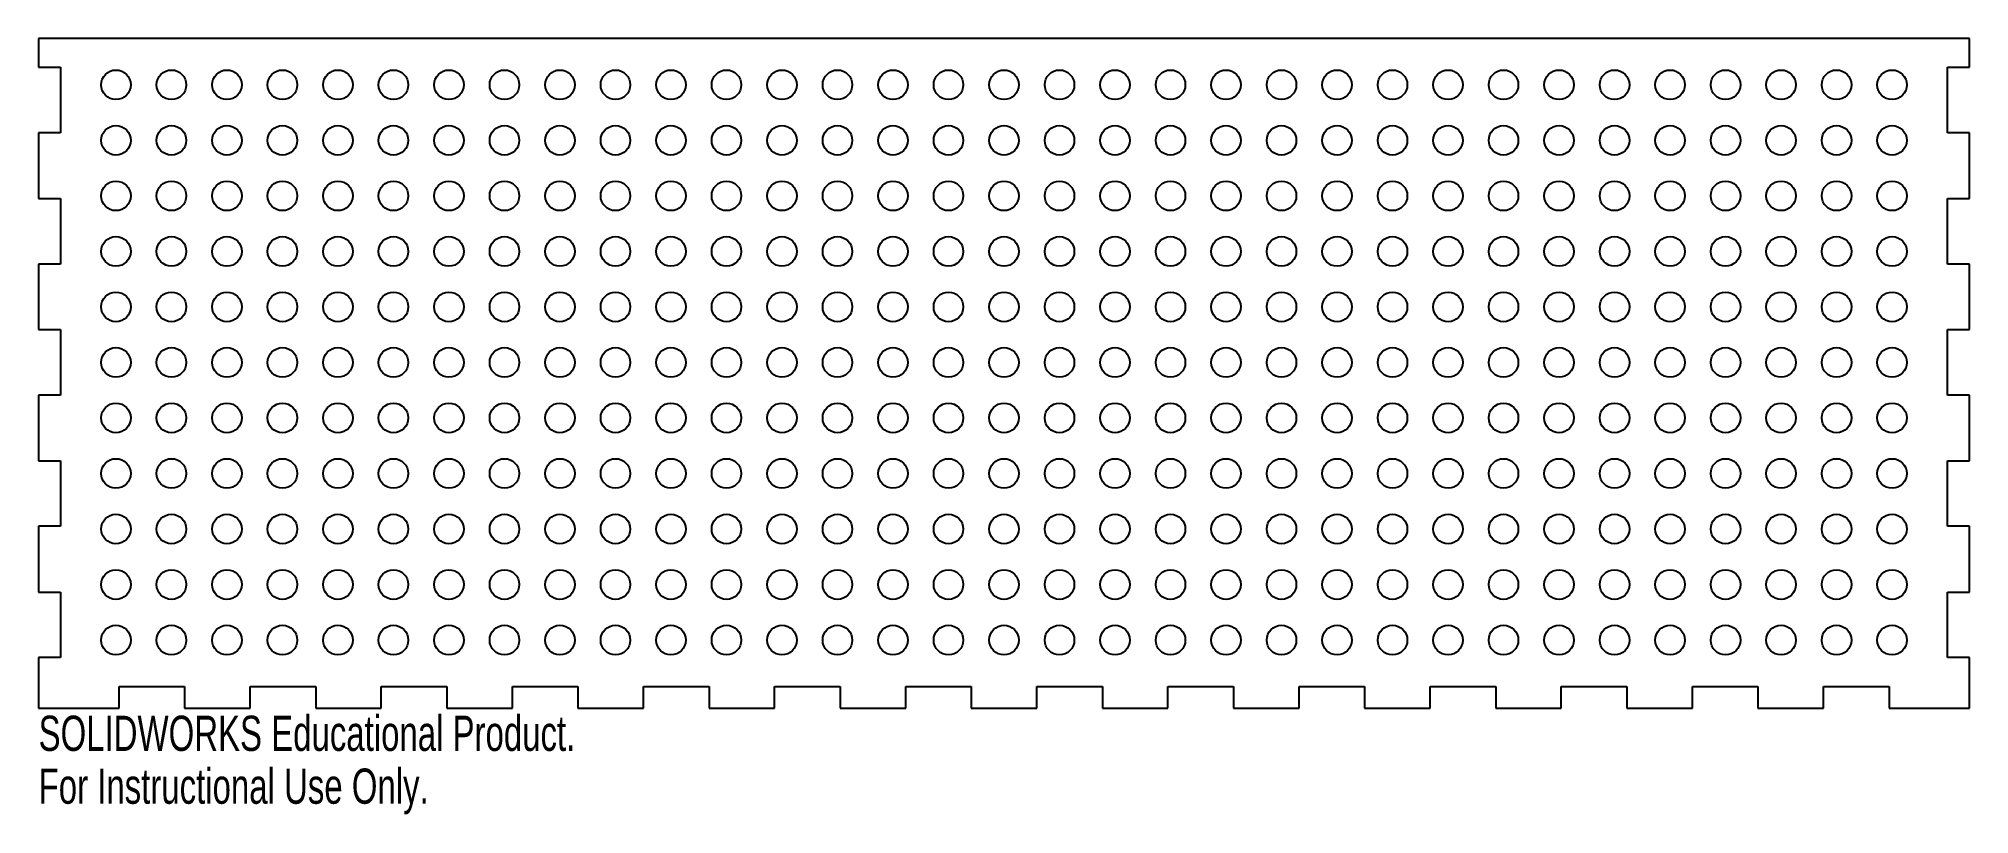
# Model space of a CAD drawing. Header units: inches. Extents: x 0.1 to 10.6, y 3.3 to 7.5.
import ezdxf

# ---------------------------------------------------------------- set-up
doc = ezdxf.new("R2010")
doc.units = ezdxf.units.IN
doc.header["$MEASUREMENT"] = 0
doc.styles.add('SLDTEXTSTYLE0', font='TXT', dxfattribs={"width": 0.7})

msp = doc.modelspace()

# ---------------------------------------------------------------- linework, layer by layer
at = {"color": 7, "linetype": 'Continuous', "lineweight": 25}
for p, q in [((0.118, 7.472), (0.118, 7.317)), ((10.554, 7.472), (0.118, 7.472)), ((10.554, 7.317), (10.554, 7.472)), ((0.118, 7.317), (0.236, 7.317)), ((0.236, 7.317), (0.236, 6.963)), ((10.436, 7.317), (10.554, 7.317)), ((10.436, 6.963), (10.436, 7.317)), ((0.118, 6.963), (0.118, 6.608)), ((0.236, 6.963), (0.118, 6.963)), ((10.554, 6.963), (10.436, 6.963)), ((10.554, 6.608), (10.554, 6.963)), ((0.118, 6.608), (0.236, 6.608)), ((0.236, 6.608), (0.236, 6.254)), ((10.436, 6.608), (10.554, 6.608)), ((10.436, 6.254), (10.436, 6.608)), ((0.118, 6.254), (0.118, 5.9)), ((0.236, 6.254), (0.118, 6.254)), ((10.554, 6.254), (10.436, 6.254)), ((10.554, 5.9), (10.554, 6.254)), ((0.118, 5.9), (0.236, 5.9)), ((0.236, 5.9), (0.236, 5.545)), ((10.436, 5.9), (10.554, 5.9)), ((10.436, 5.545), (10.436, 5.9)), ((0.118, 5.545), (0.118, 5.191)), ((0.236, 5.545), (0.118, 5.545)), ((10.554, 5.545), (10.436, 5.545)), ((10.554, 5.191), (10.554, 5.545)), ((0.118, 5.191), (0.236, 5.191)), ((0.236, 5.191), (0.236, 4.837)), ((10.436, 5.191), (10.554, 5.191)), ((10.436, 4.837), (10.436, 5.191)), ((0.118, 4.837), (0.118, 4.482)), ((0.236, 4.837), (0.118, 4.837)), ((10.554, 4.837), (10.436, 4.837)), ((10.554, 4.482), (10.554, 4.837)), ((0.118, 4.482), (0.236, 4.482)), ((0.236, 4.482), (0.236, 4.128)), ((10.436, 4.482), (10.554, 4.482)), ((10.436, 4.128), (10.436, 4.482)), ((0.118, 4.128), (0.118, 3.854)), ((0.236, 4.128), (0.118, 4.128)), ((10.554, 4.128), (10.436, 4.128)), ((10.554, 3.854), (10.554, 4.128)), ((0.553, 3.972), (0.907, 3.972)), ((0.553, 3.854), (0.553, 3.972)), ((0.907, 3.972), (0.907, 3.854)), ((1.261, 3.972), (1.616, 3.972)), ((1.261, 3.854), (1.261, 3.972)), ((1.616, 3.972), (1.616, 3.854)), ((1.97, 3.972), (2.324, 3.972)), ((1.97, 3.854), (1.97, 3.972)), ((2.324, 3.972), (2.324, 3.854)), ((2.679, 3.972), (3.033, 3.972)), ((2.679, 3.854), (2.679, 3.972)), ((3.033, 3.972), (3.033, 3.854)), ((3.387, 3.972), (3.742, 3.972)), ((3.387, 3.854), (3.387, 3.972)), ((3.742, 3.972), (3.742, 3.854)), ((4.096, 3.972), (4.45, 3.972)), ((4.096, 3.854), (4.096, 3.972)), ((4.45, 3.972), (4.45, 3.854)), ((4.805, 3.972), (5.159, 3.972)), ((4.805, 3.854), (4.805, 3.972)), ((5.159, 3.972), (5.159, 3.854)), ((5.513, 3.972), (5.868, 3.972)), ((5.513, 3.854), (5.513, 3.972)), ((5.868, 3.972), (5.868, 3.854)), ((6.222, 3.972), (6.576, 3.972)), ((6.222, 3.854), (6.222, 3.972)), ((6.576, 3.972), (6.576, 3.854)), ((6.931, 3.972), (7.285, 3.972)), ((6.931, 3.854), (6.931, 3.972)), ((7.285, 3.972), (7.285, 3.854)), ((7.639, 3.972), (7.994, 3.972)), ((7.639, 3.854), (7.639, 3.972)), ((7.994, 3.972), (7.994, 3.854)), ((8.348, 3.972), (8.702, 3.972)), ((8.348, 3.854), (8.348, 3.972)), ((8.702, 3.972), (8.702, 3.854)), ((9.057, 3.972), (9.411, 3.972)), ((9.057, 3.854), (9.057, 3.972)), ((9.411, 3.972), (9.411, 3.854)), ((9.765, 3.972), (10.12, 3.972)), ((9.765, 3.854), (9.765, 3.972)), ((10.12, 3.972), (10.12, 3.854)), ((0.118, 3.854), (0.553, 3.854)), ((0.907, 3.854), (1.261, 3.854)), ((1.616, 3.854), (1.97, 3.854)), ((2.324, 3.854), (2.679, 3.854)), ((3.033, 3.854), (3.387, 3.854)), ((3.742, 3.854), (4.096, 3.854)), ((4.45, 3.854), (4.805, 3.854)), ((5.159, 3.854), (5.513, 3.854)), ((5.868, 3.854), (6.222, 3.854)), ((6.576, 3.854), (6.931, 3.854)), ((7.285, 3.854), (7.639, 3.854)), ((7.994, 3.854), (8.348, 3.854)), ((8.702, 3.854), (9.057, 3.854)), ((9.411, 3.854), (9.765, 3.854)), ((10.12, 3.854), (10.554, 3.854))]:
    msp.add_line(p, q, dxfattribs=at)
for centre in [(0.536, 7.2225), (0.836, 7.2225), (1.136, 7.2225), (1.436, 7.2225), (1.736, 7.2225), (2.036, 7.2225), (2.336, 7.2225), (2.636, 7.2225), (2.936, 7.2225), (3.236, 7.2225), (3.536, 7.2225), (3.836, 7.2225), (4.136, 7.2225), (4.436, 7.2225), (4.736, 7.2225), (5.036, 7.2225), (5.336, 7.2225), (5.636, 7.2225), (5.936, 7.2225), (6.236, 7.2225), (6.536, 7.2225), (6.836, 7.2225), (7.136, 7.2225), (7.436, 7.2225), (7.736, 7.2225), (8.036, 7.2225), (8.336, 7.2225), (8.636, 7.2225), (8.936, 7.2225), (9.236, 7.2225), (9.536, 7.2225), (9.836, 7.2225), (10.136, 7.2225), (0.536, 6.9225), (0.836, 6.9225), (1.136, 6.9225), (1.436, 6.9225), (1.736, 6.9225), (2.036, 6.9225), (2.336, 6.9225), (2.636, 6.9225), (2.936, 6.9225), (3.236, 6.9225), (3.536, 6.9225), (3.836, 6.9225), (4.136, 6.9225), (4.436, 6.9225), (4.736, 6.9225), (5.036, 6.9225), (5.336, 6.9225), (5.636, 6.9225), (5.936, 6.9225), (6.236, 6.9225), (6.536, 6.9225), (6.836, 6.9225), (7.136, 6.9225), (7.436, 6.9225), (7.736, 6.9225), (8.036, 6.9225), (8.336, 6.9225), (8.636, 6.9225), (8.936, 6.9225), (9.236, 6.9225), (9.536, 6.9225), (9.836, 6.9225), (10.136, 6.9225), (0.536, 6.6225), (0.836, 6.6225), (1.136, 6.6225), (1.436, 6.6225), (1.736, 6.6225), (2.036, 6.6225), (2.336, 6.6225), (2.636, 6.6225), (2.936, 6.6225), (3.236, 6.6225), (3.536, 6.6225), (3.836, 6.6225), (4.136, 6.6225), (4.436, 6.6225), (4.736, 6.6225), (5.036, 6.6225), (5.336, 6.6225), (5.636, 6.6225), (5.936, 6.6225), (6.236, 6.6225), (6.536, 6.6225), (6.836, 6.6225), (7.136, 6.6225), (7.436, 6.6225), (7.736, 6.6225), (8.036, 6.6225), (8.336, 6.6225), (8.636, 6.6225), (8.936, 6.6225), (9.236, 6.6225), (9.536, 6.6225), (9.836, 6.6225), (10.136, 6.6225), (0.536, 6.3225), (0.836, 6.3225), (1.136, 6.3225), (1.436, 6.3225), (1.736, 6.3225), (2.036, 6.3225), (2.336, 6.3225), (2.636, 6.3225), (2.936, 6.3225), (3.236, 6.3225), (3.536, 6.3225), (3.836, 6.3225), (4.136, 6.3225), (4.436, 6.3225), (4.736, 6.3225), (5.036, 6.3225), (5.336, 6.3225), (5.636, 6.3225), (5.936, 6.3225), (6.236, 6.3225), (6.536, 6.3225), (6.836, 6.3225), (7.136, 6.3225), (7.436, 6.3225), (7.736, 6.3225), (8.036, 6.3225), (8.336, 6.3225), (8.636, 6.3225), (8.936, 6.3225), (9.236, 6.3225), (9.536, 6.3225), (9.836, 6.3225), (10.136, 6.3225), (0.536, 6.0225), (0.836, 6.0225), (1.136, 6.0225), (1.436, 6.0225), (1.736, 6.0225), (2.036, 6.0225), (2.336, 6.0225), (2.636, 6.0225), (2.936, 6.0225), (3.236, 6.0225), (3.536, 6.0225), (3.836, 6.0225), (4.136, 6.0225), (4.436, 6.0225), (4.736, 6.0225), (5.036, 6.0225), (5.336, 6.0225), (5.636, 6.0225), (5.936, 6.0225), (6.236, 6.0225), (6.536, 6.0225), (6.836, 6.0225), (7.136, 6.0225), (7.436, 6.0225), (7.736, 6.0225), (8.036, 6.0225), (8.336, 6.0225), (8.636, 6.0225), (8.936, 6.0225), (9.236, 6.0225), (9.536, 6.0225), (9.836, 6.0225), (10.136, 6.0225), (0.536, 5.7225), (0.836, 5.7225), (1.136, 5.7225), (1.436, 5.7225), (1.736, 5.7225), (2.036, 5.7225), (2.336, 5.7225), (2.636, 5.7225), (2.936, 5.7225), (3.236, 5.7225), (3.536, 5.7225), (3.836, 5.7225), (4.136, 5.7225), (4.436, 5.7225), (4.736, 5.7225), (5.036, 5.7225), (5.336, 5.7225), (5.636, 5.7225), (5.936, 5.7225), (6.236, 5.7225), (6.536, 5.7225), (6.836, 5.7225), (7.136, 5.7225), (7.436, 5.7225), (7.736, 5.7225), (8.036, 5.7225), (8.336, 5.7225), (8.636, 5.7225), (8.936, 5.7225), (9.236, 5.7225), (9.536, 5.7225), (9.836, 5.7225), (10.136, 5.7225), (0.536, 5.4225), (0.836, 5.4225), (1.136, 5.4225), (1.436, 5.4225), (1.736, 5.4225), (2.036, 5.4225), (2.336, 5.4225), (2.636, 5.4225), (2.936, 5.4225), (3.236, 5.4225), (3.536, 5.4225), (3.836, 5.4225), (4.136, 5.4225), (4.436, 5.4225), (4.736, 5.4225), (5.036, 5.4225), (5.336, 5.4225), (5.636, 5.4225), (5.936, 5.4225), (6.236, 5.4225), (6.536, 5.4225), (6.836, 5.4225), (7.136, 5.4225), (7.436, 5.4225), (7.736, 5.4225), (8.036, 5.4225), (8.336, 5.4225), (8.636, 5.4225), (8.936, 5.4225), (9.236, 5.4225), (9.536, 5.4225), (9.836, 5.4225), (10.136, 5.4225), (0.536, 5.1225), (0.836, 5.1225), (1.136, 5.1225), (1.436, 5.1225), (1.736, 5.1225), (2.036, 5.1225), (2.336, 5.1225), (2.636, 5.1225), (2.936, 5.1225), (3.236, 5.1225), (3.536, 5.1225), (3.836, 5.1225), (4.136, 5.1225), (4.436, 5.1225), (4.736, 5.1225), (5.036, 5.1225), (5.336, 5.1225), (5.636, 5.1225), (5.936, 5.1225), (6.236, 5.1225), (6.536, 5.1225), (6.836, 5.1225), (7.136, 5.1225), (7.436, 5.1225), (7.736, 5.1225), (8.036, 5.1225), (8.336, 5.1225), (8.636, 5.1225), (8.936, 5.1225), (9.236, 5.1225), (9.536, 5.1225), (9.836, 5.1225), (10.136, 5.1225), (0.536, 4.8225), (0.836, 4.8225), (1.136, 4.8225), (1.436, 4.8225), (1.736, 4.8225), (2.036, 4.8225), (2.336, 4.8225), (2.636, 4.8225), (2.936, 4.8225), (3.236, 4.8225), (3.536, 4.8225), (3.836, 4.8225), (4.136, 4.8225), (4.436, 4.8225), (4.736, 4.8225), (5.036, 4.8225), (5.336, 4.8225), (5.636, 4.8225), (5.936, 4.8225), (6.236, 4.8225), (6.536, 4.8225), (6.836, 4.8225), (7.136, 4.8225), (7.436, 4.8225), (7.736, 4.8225), (8.036, 4.8225), (8.336, 4.8225), (8.636, 4.8225), (8.936, 4.8225), (9.236, 4.8225), (9.536, 4.8225), (9.836, 4.8225), (10.136, 4.8225), (0.536, 4.5225), (0.836, 4.5225), (1.136, 4.5225), (1.436, 4.5225), (1.736, 4.5225), (2.036, 4.5225), (2.336, 4.5225), (2.636, 4.5225), (2.936, 4.5225), (3.236, 4.5225), (3.536, 4.5225), (3.836, 4.5225), (4.136, 4.5225), (4.436, 4.5225), (4.736, 4.5225), (5.036, 4.5225), (5.336, 4.5225), (5.636, 4.5225), (5.936, 4.5225), (6.236, 4.5225), (6.536, 4.5225), (6.836, 4.5225), (7.136, 4.5225), (7.436, 4.5225), (7.736, 4.5225), (8.036, 4.5225), (8.336, 4.5225), (8.636, 4.5225), (8.936, 4.5225), (9.236, 4.5225), (9.536, 4.5225), (9.836, 4.5225), (10.136, 4.5225), (0.536, 4.2225), (0.836, 4.2225), (1.136, 4.2225), (1.436, 4.2225), (1.736, 4.2225), (2.036, 4.2225), (2.336, 4.2225), (2.636, 4.2225), (2.936, 4.2225), (3.236, 4.2225), (3.536, 4.2225), (3.836, 4.2225), (4.136, 4.2225), (4.436, 4.2225), (4.736, 4.2225), (5.036, 4.2225), (5.336, 4.2225), (5.636, 4.2225), (5.936, 4.2225), (6.236, 4.2225), (6.536, 4.2225), (6.836, 4.2225), (7.136, 4.2225), (7.436, 4.2225), (7.736, 4.2225), (8.036, 4.2225), (8.336, 4.2225), (8.636, 4.2225), (8.936, 4.2225), (9.236, 4.2225), (9.536, 4.2225), (9.836, 4.2225), (10.136, 4.2225)]:
    msp.add_circle(centre, 0.08, dxfattribs=at)

# ---------------------------------------------------------------- texts
at = {"color": 7, "linetype": 'Continuous', "char_height": 0.1903, "attachment_point": 1, "style": 'SLDTEXTSTYLE0'}
for s, insert in [('SOLIDWORKS Educational Product.', (0.118, 3.8139)), ('For Instructional Use Only.', (0.118, 3.5284))]:
    msp.add_mtext(s, dxfattribs=dict(at, insert=insert))

doc.saveas('drawing.dxf')
